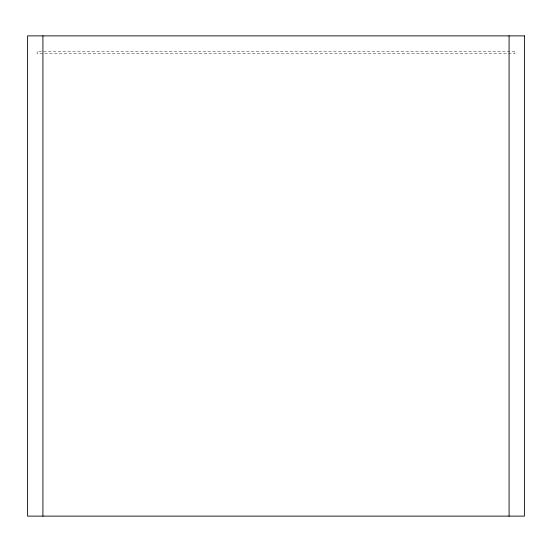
<?xml version="1.0" encoding="UTF-8"?>
<svg xmlns="http://www.w3.org/2000/svg" width="552" height="552" viewBox="0 0 552 552"><rect width="100%" height="100%" fill="white"/><g stroke="black" fill="none" stroke-linecap="round" stroke-linejoin="round"><path stroke-width="0.41" stroke-dasharray="2.76 2.07" d="M514.878 51.198L37.122 51.198L37.122 53.682L514.878 53.682L514.878 51.198"/><path stroke-width="0.83" d="M509.082 35.88L509.082 516.12M42.918 35.88L42.918 516.12M524.4 35.88L27.6 35.88L27.6 516.12L524.4 516.12L524.4 35.88"/></g></svg>
